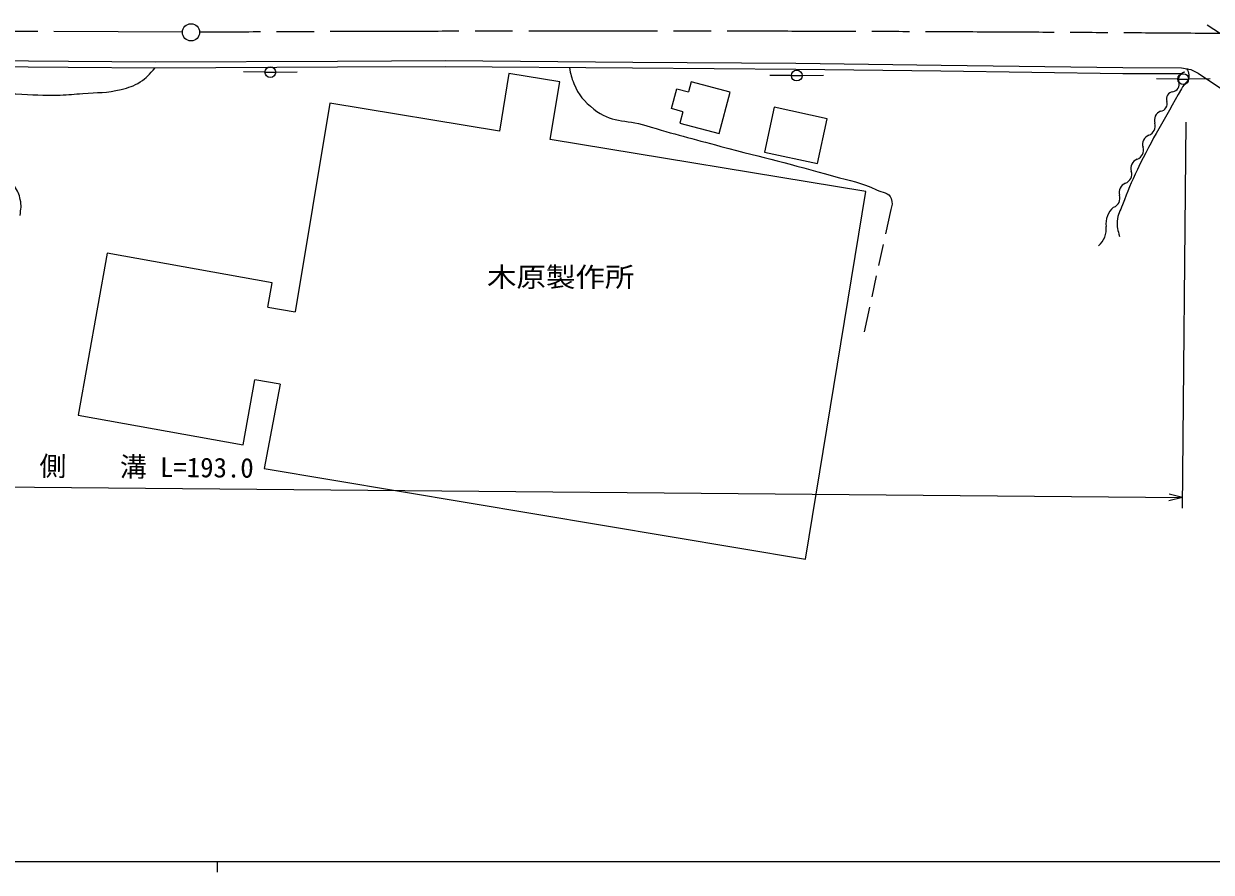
# Model space of a CAD drawing. Units: millimetres, scale not verified. Extents: x 40000 to 680000, y 20000 to 380000.
# Drawn here: x 149974 to 260696, y 204000 to 283140 of the extents above; entities that cross this region are included whole.
import ezdxf
from ezdxf.enums import TextEntityAlignment as Align

# ---------------------------------------------------------------- set-up
doc = ezdxf.new("R2010")
doc.units = ezdxf.units.MM
doc.header["$LTSCALE"] = 1000
doc.linetypes.add('CHAIN', pattern=[18.5, 12, -1.5, 3.5, -1.5])
for name, color, linetype, lineweight in [('M-BGD', 7, 'Continuous', 25), ('M-BMK', 2, 'CHAIN', 13), ('M-BMK-SRVR', 3, 'Continuous', 25), ('M-STR-HTXT', 7, 'Continuous', 13), ('M-TTL-BAND', 7, 'Continuous', 25)]:
    doc.layers.add(name, color=color, linetype=linetype, lineweight=lineweight)
doc.styles.add('ＭＳ ゴシック', font='')
doc.styles.get('ＭＳ ゴシック').set_extended_font_data('MS Gothic')

msp = doc.modelspace()

# ---------------------------------------------------------------- linework, layer by layer
at = {"layer": 'M-BGD'}
for p, q in [((260311, 283045), (261571, 282230)), ((172465, 278624), (170465, 278640)), ((172465, 278620), (173465, 278620)), ((173465, 278628), (175465, 278660)), ((221548, 278308), (219548, 278324)), ((221548, 278304), (222548, 278304)), ((222548, 278312), (224548, 278345)), ((257587, 277984), (255587, 278000)), ((257587, 277980), (258587, 277980)), ((258587, 277988), (260587, 278020)), ((211442, 274938), (211156, 273871)), ((228501, 267504), (199061, 272351)), ((230821, 265821), (230320, 263534)), ((230106, 262557), (229677, 260603)), ((229463, 259627), (229035, 257673)), ((172737, 256696), (173147, 258979)), ((172737, 256696), (175295, 256275)), ((228821, 256696), (228319, 254409)), ((173892, 249538), (171520, 249929))]:
    msp.add_line(p, q, dxfattribs=at)
for points in [[(114281, 279330), (139151, 279227), (154126, 279098), (162212, 279032), (179233, 279106), (189311, 279148), (206747, 279013), (221968, 278901), (235495, 278739), (252437, 278503), (257929, 278490)], [(114283, 279880), (139154, 279777), (154131, 279648), (162213, 279582), (179231, 279656), (189312, 279698), (206752, 279563), (221973, 279451), (235502, 279289), (252442, 279053), (257930, 279040)], [(257930, 279040), (258785, 278872), (259482, 278540), (275445, 267882), (296849, 252543), (294575, 251547)], [(199061, 272351), (199947, 277727), (195216, 278506), (194331, 273130)], [(211442, 274938), (210366, 275227), (210864, 277083), (211940, 276795)], [(211156, 273871), (214807, 272892), (215841, 276750), (212191, 277729), (211940, 276795)], [(194331, 273130), (178500, 275737), (175295, 256275)], [(173892, 249538), (172386, 241663), (222855, 233214), (228501, 267504)], [(173147, 258979), (157763, 261742), (155048, 246623), (170431, 243860), (171521, 249929)]]:
    msp.add_lwpolyline(points, dxfattribs=at)
msp.add_lwpolyline([(219038, 271170), (223992, 270099), (224896, 274282), (219942, 275352)], close=True, dxfattribs=at)
for centre in [(172965, 278620), (222048, 278304), (258087, 277980)]:
    msp.add_circle(centre, 500, dxfattribs=at)
for centre, radius, start, end in [((258342, 277926), 698, 97.96783, 198.11163), ((257015, 277492), 698, 277.96783, 18.11163), ((255882, 275676), 698, 277.96783, 18.11163), ((257209, 276110), 698, 97.96783, 198.11163), ((256291, 274138), 902, 110.24421, 197.6488), ((254571, 273591), 902, 290.24421, 17.6488), ((255196, 271898), 902, 110.24421, 197.6488), ((253476, 271351), 902, 290.24421, 17.6488), ((254100, 269658), 902, 110.24421, 197.6488), ((252381, 269110), 902, 290.24421, 17.6488), ((253005, 267417), 902, 110.24421, 197.6488), ((251285, 266870), 902, 290.24421, 17.6488), ((252854, 264490), 1983, 129.32113, 187.48825), ((248922, 263973), 1983, 309.32113, 7.48825)]:
    msp.add_arc(centre, radius, start, end, dxfattribs=at)
for points, knots in [([(149624, 265264), (149719, 265889), (149770, 266171), (149649, 266732), (149537, 267251), (149436, 267564), (149101, 267977), (148762, 268396), (148453, 268539), (147956, 268749), (147313, 269020), (146902, 269030), (146214, 269147), (145635, 269245), (145304, 269255), (144720, 269321), (144176, 269382), (143823, 269241), (143326, 269470), (142958, 269641), (142676, 269798), (142579, 270192), (142471, 270633), (142680, 270894), (142779, 271337), (143101, 272791), (143240, 273638), (143849, 274997), (144084, 275520), (144311, 275798), (144770, 276142), (145324, 276556), (145750, 276662), (146438, 276739), (147522, 276860), (148136, 276631), (149226, 276590), (150839, 276528), (151744, 276433), (153358, 276490), (154186, 276519), (154649, 276563), (155474, 276639), (156875, 276770), (157698, 276651), (159058, 277013), (159775, 277203), (160200, 277311), (160826, 277710), (161457, 278112), (161682, 278387), (162212, 279032)], [0, 0, 0, 0, 1, 1, 1, 2, 2, 2, 3, 3, 3, 4, 4, 4, 5, 5, 5, 6, 6, 6, 7, 7, 7, 8, 8, 8, 9, 9, 9, 10, 10, 10, 11, 11, 11, 12, 12, 12, 13, 13, 13, 14, 14, 14, 15, 15, 15, 16, 16, 16, 17, 17, 17, 17]), ([(200858, 279059), (200954, 278392), (201044, 278126), (201267, 277564), (201705, 276463), (202220, 275928), (203134, 275174), (204668, 273909), (206085, 274217), (207988, 273643), (210699, 272826), (212238, 272441), (214971, 271702), (219070, 270592), (221407, 270116), (225482, 268920), (227053, 268458), (228011, 268380), (229477, 267650), (230039, 267371), (230661, 267425), (230858, 266829), (230982, 266455), (230940, 266170), (230821, 265821)], [0, 0, 0, 0, 1, 1, 1, 2, 2, 2, 3, 3, 3, 4, 4, 4, 5, 5, 5, 6, 6, 6, 7, 7, 7, 8, 8, 8, 8]), ([(258374, 278953), (258519, 278755), (258571, 278606), (258611, 278360), (258703, 277799), (258186, 277581), (257914, 277082), (256311, 274140), (255256, 272572), (253815, 269548), (253213, 268284), (252924, 267553), (252419, 266247), (252195, 265668), (251958, 265357), (251921, 264737), (251888, 264174), (251966, 263896), (252154, 263310)], [0, 0, 0, 0, 1, 1, 1, 2, 2, 2, 3, 3, 3, 4, 4, 4, 5, 5, 5, 6, 6, 6, 6])]:
    msp.add_open_spline(points, degree=3, knots=knots, dxfattribs=at)
at = {"layer": 'M-BMK'}
msp.add_line((164773, 282344), (65992, 282822), dxfattribs=at)
msp.add_arc((205055, -6749293), 7031744, 89.5152, 90.31519, dxfattribs=at)
at = {"layer": 'M-BMK-SRVR'}
msp.add_circle((165573, 282340), 800, dxfattribs=at)
at = {"layer": 'M-STR-HTXT'}
for p, q in [((258329, 273953), (258000, 237954)), ((64737, 240719), (258009, 238954)), ((258009, 238954), (256762, 239278)), ((258009, 238954), (256756, 238653))]:
    msp.add_line(p, q, dxfattribs=at)
at = {"layer": 'M-TTL-BAND'}
for p, q in [((40000, 205000), (579000, 205000)), ((168000, 205000), (168000, 204000))]:
    msp.add_line(p, q, dxfattribs=at)

# ---------------------------------------------------------------- texts
at = {"layer": 'M-BGD', "style": 'ＭＳ ゴシック', "width": 1.1}
msp.add_text('木原製作所', height=1833, dxfattribs=at).set_placement((200037, 258053), align=Align.BOTTOM_CENTER)
at = {"layer": 'M-STR-HTXT', "style": 'ＭＳ ゴシック'}
msp.add_text('側\u3000\u3000溝 L=193.0', height=1833, rotation=359.477, dxfattribs=at).set_placement((161411, 240337), align=Align.BOTTOM_CENTER)

doc.saveas('drawing.dxf')
